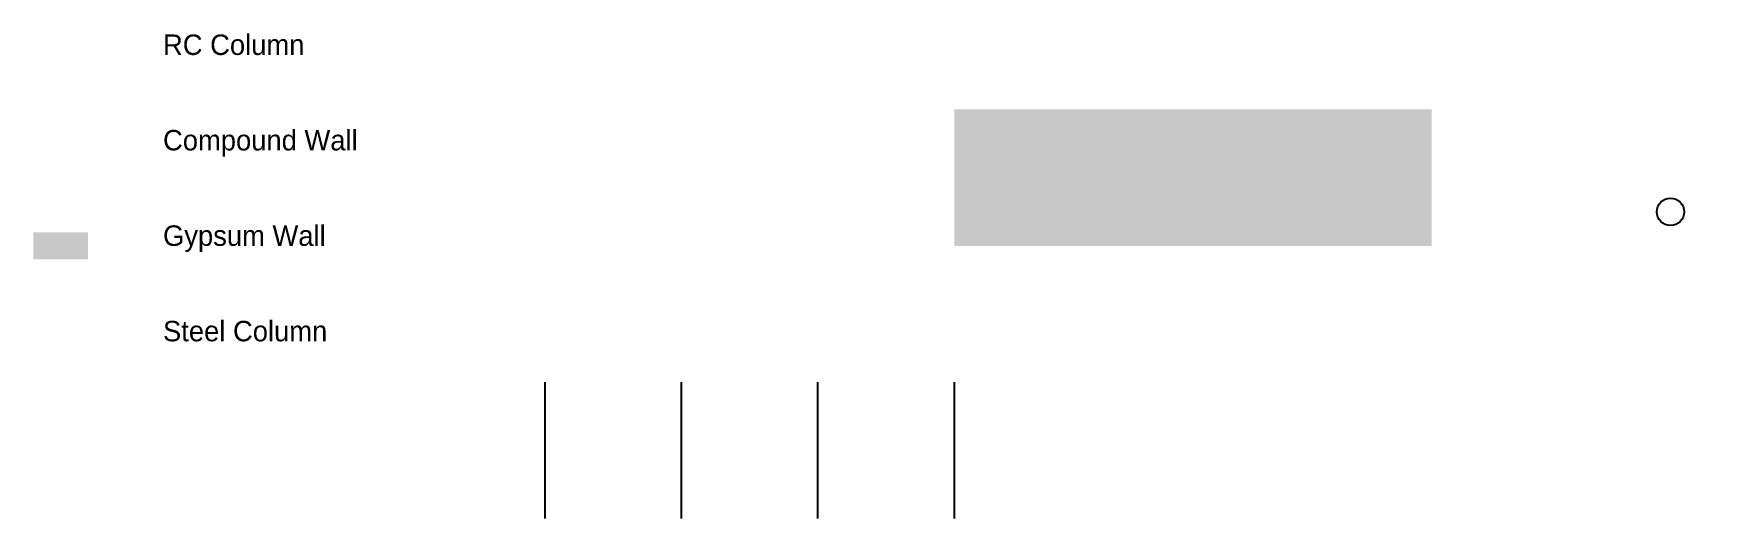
# Model space of a CAD drawing. Header units: inches. Extents: x 0.2 to 12.5, y 5.5 to 9.1.
import ezdxf

# ---------------------------------------------------------------- set-up
doc = ezdxf.new("R2010")
doc.units = ezdxf.units.IN
pattern_1 = [(90, (0, 0), (1, 0), [0])]

# ---------------------------------------------------------------- blocks, each defined once
blk = doc.blocks.new('COL_BLK')
blk.add_circle((0.25, 0.25), 0.1)

msp = doc.modelspace()

# ---------------------------------------------------------------- hatches: boundary and pattern name
h = msp.add_hatch(color=1)
h.dxf.hatch_style = 1
h.paths.add_polyline_path([(7, 8.5), (10.5, 8.5), (10.5, 7.5), (7, 7.5), (7, 8.5)])
h = msp.add_hatch()
h.set_pattern_fill('ANSI31', color=1, style=0)
h.set_pattern_definition(pattern_1)
h.paths.add_polyline_path([(0.25, 8.3), (0.65, 8.3), (0.65, 8.1), (0.25, 8.1), (0.25, 8.3)])
h = msp.add_hatch(color=1)
h.dxf.hatch_style = 1
h.paths.add_polyline_path([(0.25, 7.6), (0.65, 7.6), (0.65, 7.4), (0.25, 7.4), (0.25, 7.6)])
h = msp.add_hatch()
h.set_pattern_fill('ANSI31', color=3, style=0)
h.set_pattern_definition(pattern_1)
h.paths.add_polyline_path([(4, 6.5), (8, 6.5), (8, 5.5), (4, 5.5), (4, 6.5)])

# ---------------------------------------------------------------- block references
msp.add_blockref('COL_BLK', (12, 7.5))

# ---------------------------------------------------------------- texts
for s, p in [('RC Column', (1.2, 8.9)), ('Compound Wall', (1.2, 8.2)), ('Gypsum Wall', (1.2, 7.5)), ('Steel Column', (1.2, 6.8))]:
    msp.add_text(s, height=0.15).set_placement(p)

doc.saveas('drawing.dxf')
